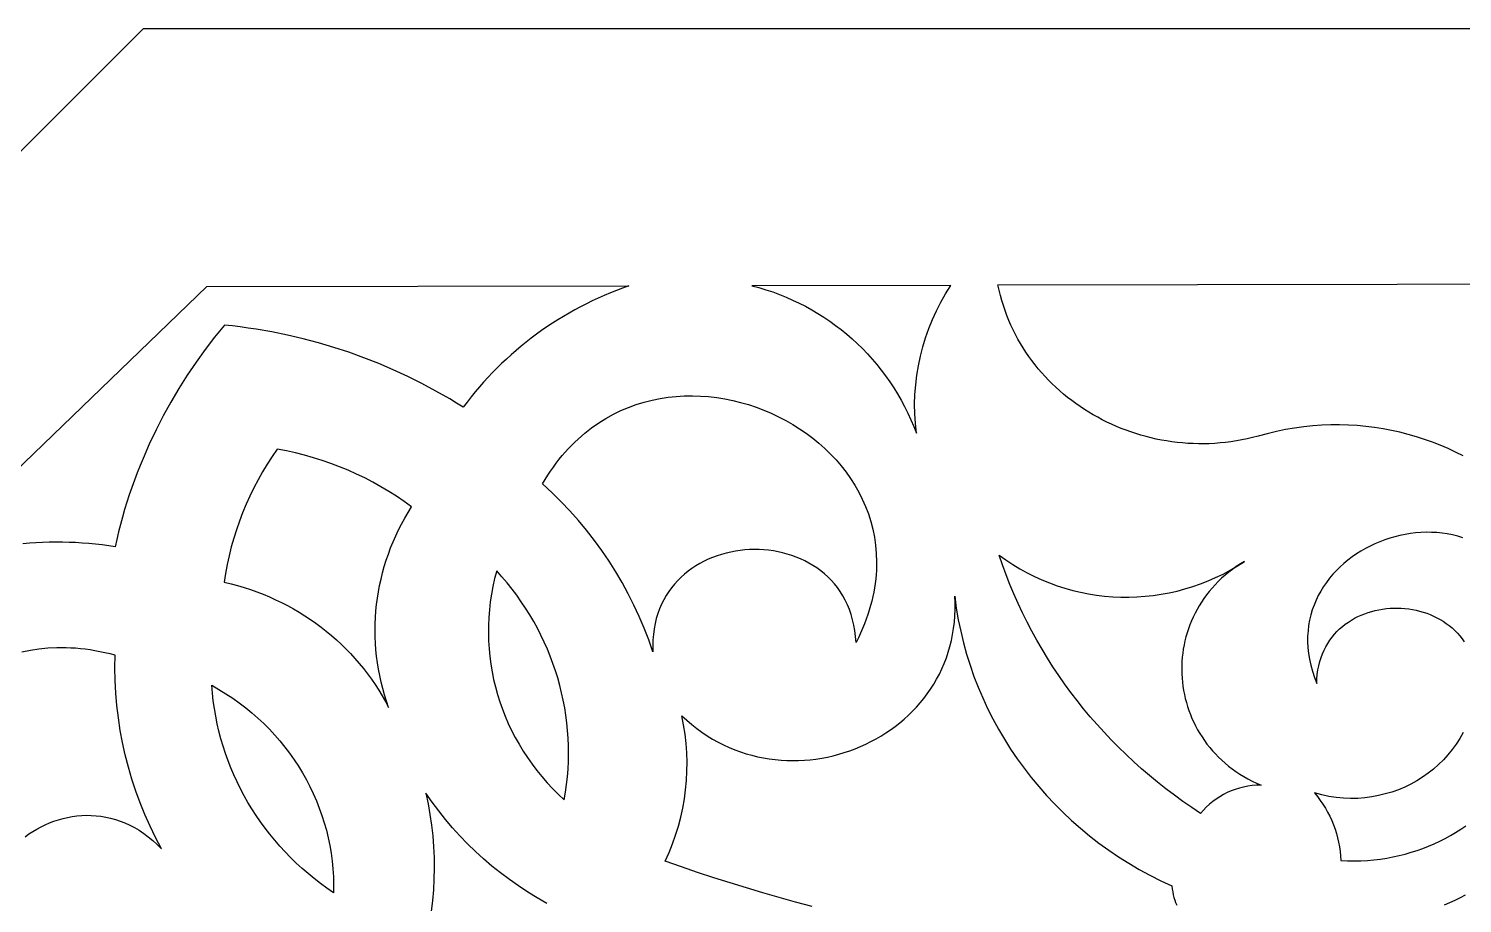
# Model space of a CAD drawing. Extents: x -118 to 118, y -118 to 119.
# Drawn here: x -54.8 to 18.2, y 74 to 118.5 of the extents above; entities that cross this region are included whole.
import ezdxf

# ---------------------------------------------------------------- set-up
doc = ezdxf.new("R2010")
doc.units = 0
doc.header["$MEASUREMENT"] = 0
doc.layers.get('0').update_dxf_attribs({"linetype": 'CONTINUOUS'})
doc.layers.add('LAYER_1', color=18, linetype='CONTINUOUS')

msp = doc.modelspace()

# ---------------------------------------------------------------- linework, layer by layer
msp.add_lwpolyline([(118.197, 49.317), (48.97, 118.544), (-48.931, 118.544), (-118.158, 49.317), (-118.158, -48.584), (-48.931, -117.811), (48.97, -117.811), (118.197, -48.584)], close=True)
at = {"layer": 'LAYER_1'}
for points in [[(-60.865, 90.788), (-45.696, 105.417), (-24.218, 105.457), (-24.536, 105.344), (-24.85, 105.224), (-25.162, 105.099), (-25.471, 104.969), (-25.777, 104.833), (-26.08, 104.692), (-26.379, 104.545), (-26.676, 104.393), (-26.969, 104.236), (-27.259, 104.073), (-27.546, 103.905), (-27.829, 103.732), (-28.109, 103.554), (-28.385, 103.371), (-28.657, 103.183), (-28.925, 102.99), (-29.19, 102.792), (-29.45, 102.59), (-29.707, 102.382), (-29.96, 102.17), (-30.208, 101.953), (-30.452, 101.732), (-30.692, 101.506), (-30.928, 101.276), (-31.159, 101.041), (-31.386, 100.801), (-31.608, 100.558), (-31.825, 100.31), (-32.038, 100.058), (-32.246, 99.801), (-32.449, 99.541), (-32.647, 99.276), (-32.989, 99.491), (-33.335, 99.7), (-34.036, 100.103), (-34.748, 100.485), (-35.471, 100.846), (-36.204, 101.185), (-36.947, 101.503), (-37.699, 101.799), (-38.46, 102.074), (-39.229, 102.326), (-40.006, 102.556), (-40.791, 102.764), (-41.581, 102.949), (-42.378, 103.111), (-43.181, 103.25), (-43.584, 103.311), (-43.989, 103.366), (-44.394, 103.416), (-44.801, 103.459), (-45.299, 102.845), (-45.78, 102.213), (-46.244, 101.566), (-46.689, 100.904), (-47.116, 100.228), (-47.524, 99.539), (-47.91, 98.839), (-48.276, 98.127), (-48.62, 97.406), (-48.941, 96.676), (-49.093, 96.308), (-49.239, 95.939), (-49.379, 95.567), (-49.513, 95.195), (-49.64, 94.82), (-49.762, 94.445), (-49.876, 94.068), (-49.985, 93.69), (-50.086, 93.312), (-50.181, 92.932), (-50.27, 92.552), (-50.351, 92.172), (-50.686, 92.223), (-51.022, 92.269), (-51.358, 92.308), (-51.695, 92.341), (-52.031, 92.367), (-52.368, 92.388), (-52.705, 92.402), (-53.042, 92.41), (-53.378, 92.412), (-53.714, 92.408), (-54.05, 92.398), (-54.386, 92.381), (-54.721, 92.359), (-55.055, 92.33)], [(18.227, 96.8), (17.847, 96.992), (17.46, 97.173), (17.066, 97.342), (16.667, 97.499), (16.261, 97.644), (15.85, 97.777), (15.434, 97.898), (15.013, 98.005), (14.587, 98.1), (14.156, 98.181), (13.721, 98.249), (13.282, 98.304), (12.839, 98.344), (12.393, 98.37), (11.944, 98.382), (11.491, 98.38), (11.036, 98.362), (10.578, 98.33), (10.118, 98.282), (9.657, 98.218), (9.193, 98.139), (8.728, 98.044), (8.262, 97.932), (7.795, 97.805), (7.52, 97.733), (7.244, 97.669), (6.968, 97.612), (6.692, 97.563), (6.416, 97.521), (6.139, 97.487), (5.864, 97.459), (5.588, 97.438), (5.313, 97.425), (5.039, 97.418), (4.765, 97.419), (4.492, 97.426), (4.22, 97.44), (3.95, 97.46), (3.68, 97.488), (3.412, 97.521), (3.145, 97.562), (2.88, 97.608), (2.617, 97.661), (2.355, 97.72), (2.096, 97.786), (1.838, 97.857), (1.583, 97.935), (1.33, 98.019), (1.08, 98.108), (0.832, 98.204), (0.587, 98.305), (0.345, 98.412), (0.105, 98.524), (-0.131, 98.642), (-0.364, 98.766), (-0.593, 98.895), (-0.82, 99.03), (-1.042, 99.17), (-1.261, 99.315), (-1.476, 99.465), (-1.687, 99.621), (-1.894, 99.781), (-2.097, 99.947), (-2.296, 100.117), (-2.49, 100.292), (-2.679, 100.472), (-2.864, 100.657), (-3.044, 100.846), (-3.219, 101.04), (-3.389, 101.239), (-3.553, 101.441), (-3.713, 101.649), (-3.867, 101.86), (-4.015, 102.076), (-4.158, 102.296), (-4.295, 102.52), (-4.426, 102.748), (-4.55, 102.98), (-4.669, 103.216), (-4.781, 103.456), (-4.887, 103.699), (-4.987, 103.946), (-5.079, 104.197), (-5.165, 104.452), (-5.244, 104.709), (-5.316, 104.971), (-5.381, 105.235), (-5.438, 105.503), (45.328, 105.585)], [(18.214, 92.64), (17.954, 92.717), (17.691, 92.781), (17.426, 92.832), (17.16, 92.87), (16.891, 92.897), (16.622, 92.911), (16.353, 92.914), (16.083, 92.905), (15.814, 92.884), (15.547, 92.852), (15.28, 92.809), (15.015, 92.755), (14.753, 92.691), (14.494, 92.616), (14.238, 92.531), (13.986, 92.435), (13.738, 92.33), (13.495, 92.215), (13.258, 92.091), (13.026, 91.957), (12.8, 91.814), (12.581, 91.662), (12.369, 91.502), (12.165, 91.332), (11.968, 91.155), (11.781, 90.969), (11.602, 90.776), (11.433, 90.574), (11.274, 90.365), (11.125, 90.149), (10.988, 89.925), (10.861, 89.695), (10.747, 89.457), (10.645, 89.214), (10.556, 88.963), (10.48, 88.707), (10.418, 88.444), (10.37, 88.176), (10.337, 87.902), (10.319, 87.622), (10.317, 87.337), (10.331, 87.048), (10.361, 86.753), (10.409, 86.454), (10.474, 86.15), (10.557, 85.842), (10.659, 85.53), (10.78, 85.214), (10.789, 85.453), (10.81, 85.685), (10.841, 85.909), (10.884, 86.125), (10.936, 86.334), (10.999, 86.535), (11.071, 86.728), (11.152, 86.913), (11.242, 87.091), (11.341, 87.261), (11.448, 87.423), (11.562, 87.577), (11.684, 87.724), (11.812, 87.863), (11.947, 87.995), (12.089, 88.119), (12.236, 88.235), (12.389, 88.343), (12.546, 88.444), (12.709, 88.537), (12.876, 88.622), (13.046, 88.7), (13.221, 88.77), (13.399, 88.832), (13.579, 88.887), (13.762, 88.934), (13.947, 88.973), (14.134, 89.005), (14.323, 89.03), (14.512, 89.046), (14.702, 89.055), (14.892, 89.056), (15.082, 89.05), (15.272, 89.036), (15.46, 89.015), (15.648, 88.986), (15.834, 88.949), (16.018, 88.905), (16.2, 88.853), (16.379, 88.794), (16.554, 88.727), (16.727, 88.653), (16.896, 88.57), (17.06, 88.481), (17.22, 88.384), (17.375, 88.279), (17.524, 88.167), (17.668, 88.047), (17.806, 87.92), (17.938, 87.785), (18.062, 87.642), (18.18, 87.493), (18.29, 87.335)], [(-14.894, 73.865), (-15.733, 74.091), (-16.57, 74.326), (-17.405, 74.567), (-18.238, 74.816), (-19.069, 75.073), (-19.897, 75.337), (-20.723, 75.608), (-21.547, 75.887), (-22.368, 76.173), (-22.172, 76.612), (-21.996, 77.056), (-21.838, 77.506), (-21.699, 77.96), (-21.579, 78.419), (-21.478, 78.881), (-21.396, 79.346), (-21.334, 79.813), (-21.29, 80.283), (-21.266, 80.754), (-21.26, 81.225), (-21.275, 81.697), (-21.308, 82.169), (-21.361, 82.64), (-21.434, 83.11), (-21.526, 83.577), (-21.277, 83.348), (-21.023, 83.132), (-20.764, 82.928), (-20.5, 82.737), (-20.231, 82.559), (-19.959, 82.392), (-19.682, 82.239), (-19.403, 82.097), (-19.12, 81.967), (-18.834, 81.849), (-18.545, 81.743), (-18.254, 81.649), (-17.961, 81.566), (-17.667, 81.494), (-17.371, 81.434), (-17.074, 81.385), (-16.776, 81.347), (-16.478, 81.319), (-16.18, 81.303), (-15.882, 81.297), (-15.585, 81.302), (-15.288, 81.317), (-14.992, 81.342), (-14.698, 81.377), (-14.406, 81.422), (-14.115, 81.478), (-13.827, 81.543), (-13.542, 81.617), (-13.26, 81.701), (-12.98, 81.795), (-12.705, 81.898), (-12.433, 82.01), (-12.166, 82.13), (-11.903, 82.26), (-11.644, 82.399), (-11.391, 82.546), (-11.144, 82.701), (-10.902, 82.865), (-10.666, 83.038), (-10.437, 83.218), (-10.214, 83.406), (-9.998, 83.602), (-9.789, 83.806), (-9.589, 84.018), (-9.395, 84.237), (-9.211, 84.464), (-9.034, 84.697), (-8.867, 84.938), (-8.709, 85.186), (-8.56, 85.441), (-8.421, 85.702), (-8.291, 85.97), (-8.173, 86.245), (-8.065, 86.526), (-7.968, 86.813), (-7.882, 87.106), (-7.808, 87.405), (-7.746, 87.711), (-7.696, 88.021), (-7.658, 88.338), (-7.634, 88.66), (-7.622, 88.987), (-7.624, 89.32), (-7.64, 89.658), (-7.558, 89.058), (-7.456, 88.464), (-7.335, 87.875), (-7.195, 87.292), (-7.035, 86.716), (-6.857, 86.147), (-6.661, 85.584), (-6.447, 85.03), (-6.214, 84.483), (-5.965, 83.944), (-5.697, 83.414), (-5.413, 82.893), (-5.113, 82.381), (-4.795, 81.879), (-4.462, 81.387), (-4.113, 80.905), (-3.748, 80.434), (-3.367, 79.974), (-2.972, 79.526), (-2.562, 79.09), (-2.137, 78.666), (-1.698, 78.255), (-1.245, 77.856), (-0.778, 77.471), (-0.298, 77.1), (0.195, 76.743), (0.701, 76.4), (1.22, 76.072), (1.751, 75.76), (2.294, 75.462), (2.849, 75.181), (3.415, 74.916), (3.431, 74.76), (3.454, 74.61), (3.482, 74.466), (3.517, 74.328), (3.557, 74.195), (3.603, 74.068), (3.655, 73.946)], [(-54.945, 77.423), (-54.749, 77.561), (-54.549, 77.692), (-54.342, 77.813), (-54.131, 77.926), (-53.915, 78.03), (-53.694, 78.125), (-53.47, 78.21), (-53.242, 78.285), (-53.01, 78.35), (-52.776, 78.405), (-52.539, 78.449), (-52.3, 78.481), (-52.058, 78.502), (-51.815, 78.511), (-51.571, 78.508), (-51.326, 78.493), (-51.081, 78.465), (-50.835, 78.424), (-50.59, 78.37), (-50.345, 78.302), (-50.101, 78.221), (-49.858, 78.125), (-49.617, 78.014), (-49.377, 77.889), (-49.14, 77.749), (-48.906, 77.593), (-48.674, 77.421), (-48.446, 77.234), (-48.222, 77.03), (-48.001, 76.809), (-48.301, 77.382), (-48.581, 77.963), (-48.842, 78.551), (-49.082, 79.146), (-49.302, 79.748), (-49.502, 80.355), (-49.682, 80.968), (-49.841, 81.587), (-49.979, 82.209), (-50.097, 82.836), (-50.194, 83.466), (-50.269, 84.1), (-50.324, 84.736), (-50.358, 85.374), (-50.37, 86.014), (-50.361, 86.655), (-50.62, 86.723), (-50.877, 86.784), (-51.132, 86.838), (-51.384, 86.886), (-51.635, 86.927), (-51.883, 86.961), (-52.128, 86.989), (-52.372, 87.011), (-52.613, 87.026), (-52.852, 87.035), (-53.088, 87.039), (-53.322, 87.036), (-53.782, 87.013), (-54.233, 86.967), (-54.672, 86.899), (-55.102, 86.81)], [(18.231, 82.724), (18.061, 82.422), (17.874, 82.132), (17.672, 81.854), (17.455, 81.587), (17.223, 81.333), (16.978, 81.093), (16.72, 80.866), (16.449, 80.653), (16.167, 80.455), (15.874, 80.271), (15.571, 80.103), (15.258, 79.952), (14.937, 79.816), (14.608, 79.698), (14.271, 79.597), (13.929, 79.514), (13.58, 79.449), (13.226, 79.403), (12.868, 79.376), (12.506, 79.369), (12.141, 79.383), (11.774, 79.417), (11.405, 79.472), (11.036, 79.549), (10.666, 79.648), (10.818, 79.463), (10.961, 79.273), (11.095, 79.077), (11.221, 78.877), (11.337, 78.673), (11.445, 78.464), (11.544, 78.251), (11.633, 78.035), (11.713, 77.815), (11.783, 77.593), (11.845, 77.367), (11.896, 77.139), (11.937, 76.909), (11.969, 76.677), (11.991, 76.443), (12.003, 76.208), (12.347, 76.194), (12.688, 76.191), (13.026, 76.199), (13.36, 76.217), (13.691, 76.246), (14.017, 76.285), (14.34, 76.334), (14.658, 76.394), (14.972, 76.462), (15.282, 76.54), (15.587, 76.628), (15.888, 76.725), (16.184, 76.83), (16.474, 76.944), (16.76, 77.067), (17.04, 77.198), (17.315, 77.337), (17.585, 77.485), (17.849, 77.64), (18.106, 77.802), (18.359, 77.972)], [(-28.395, 74.026), (-28.887, 74.309), (-29.368, 74.606), (-29.839, 74.917), (-30.299, 75.241), (-30.748, 75.58), (-31.185, 75.931), (-31.61, 76.296), (-32.024, 76.673), (-32.424, 77.062), (-32.812, 77.464), (-33.187, 77.877), (-33.549, 78.302), (-33.896, 78.738), (-34.23, 79.186), (-34.549, 79.644), (-34.435, 79.102), (-34.339, 78.559), (-34.261, 78.013), (-34.2, 77.465), (-34.158, 76.916), (-34.134, 76.367), (-34.127, 75.817), (-34.139, 75.268), (-34.168, 74.719), (-34.216, 74.171), (-34.281, 73.624)], [(17.276, 73.954), (17.551, 74.071), (17.823, 74.194), (18.091, 74.323), (18.357, 74.457)]]:
    msp.add_lwpolyline(points, dxfattribs=at)
for points in [[(-17.957, 105.46), (-17.601, 105.365), (-17.249, 105.259), (-16.901, 105.144), (-16.557, 105.018), (-16.219, 104.882), (-15.885, 104.735), (-15.556, 104.58), (-15.233, 104.414), (-14.915, 104.239), (-14.603, 104.055), (-14.297, 103.861), (-13.996, 103.658), (-13.703, 103.447), (-13.415, 103.227), (-13.135, 102.998), (-12.861, 102.761), (-12.595, 102.515), (-12.336, 102.262), (-12.084, 102.001), (-11.84, 101.731), (-11.604, 101.455), (-11.377, 101.17), (-11.157, 100.879), (-10.946, 100.58), (-10.744, 100.274), (-10.551, 99.962), (-10.367, 99.642), (-10.192, 99.317), (-10.027, 98.984), (-9.872, 98.646), (-9.727, 98.301), (-9.592, 97.951), (-9.643, 98.447), (-9.671, 98.942), (-9.678, 99.436), (-9.662, 99.929), (-9.626, 100.42), (-9.567, 100.908), (-9.488, 101.392), (-9.387, 101.872), (-9.265, 102.347), (-9.123, 102.817), (-8.96, 103.28), (-8.777, 103.736), (-8.573, 104.184), (-8.35, 104.624), (-8.106, 105.054), (-7.843, 105.475)], [(-28.609, 95.377), (-28.477, 95.601), (-28.341, 95.819), (-28.202, 96.03), (-28.059, 96.235), (-27.913, 96.435), (-27.764, 96.628), (-27.612, 96.815), (-27.456, 96.996), (-27.298, 97.171), (-27.136, 97.34), (-26.972, 97.503), (-26.806, 97.66), (-26.464, 97.957), (-26.113, 98.231), (-25.753, 98.483), (-25.385, 98.712), (-25.009, 98.919), (-24.626, 99.105), (-24.237, 99.269), (-23.842, 99.412), (-23.443, 99.535), (-23.039, 99.638), (-22.632, 99.721), (-22.223, 99.784), (-21.811, 99.827), (-21.398, 99.852), (-20.985, 99.859), (-20.571, 99.847), (-20.159, 99.817), (-19.748, 99.769), (-19.339, 99.704), (-18.933, 99.623), (-18.531, 99.525), (-18.133, 99.41), (-17.741, 99.28), (-17.354, 99.134), (-16.973, 98.973), (-16.6, 98.797), (-16.234, 98.606), (-15.878, 98.401), (-15.53, 98.183), (-15.192, 97.951), (-14.866, 97.705), (-14.55, 97.447), (-14.247, 97.176), (-13.956, 96.893), (-13.679, 96.598), (-13.416, 96.291), (-13.168, 95.974), (-12.936, 95.645), (-12.72, 95.306), (-12.521, 94.957), (-12.34, 94.598), (-12.177, 94.229), (-12.034, 93.851), (-11.91, 93.464), (-11.807, 93.069), (-11.725, 92.666), (-11.665, 92.255), (-11.628, 91.836), (-11.614, 91.41), (-11.624, 90.977), (-11.638, 90.759), (-11.659, 90.538), (-11.686, 90.316), (-11.719, 90.093), (-11.759, 89.868), (-11.806, 89.642), (-11.86, 89.414), (-11.92, 89.185), (-11.987, 88.955), (-12.061, 88.723), (-12.142, 88.49), (-12.23, 88.256), (-12.326, 88.021), (-12.429, 87.785), (-12.539, 87.548), (-12.657, 87.31), (-12.68, 87.615), (-12.717, 87.909), (-12.768, 88.193), (-12.832, 88.467), (-12.908, 88.731), (-12.997, 88.984), (-13.098, 89.227), (-13.21, 89.46), (-13.333, 89.682), (-13.467, 89.895), (-13.61, 90.097), (-13.763, 90.289), (-13.925, 90.471), (-14.095, 90.643), (-14.273, 90.804), (-14.459, 90.956), (-14.652, 91.098), (-14.852, 91.229), (-15.057, 91.351), (-15.269, 91.462), (-15.485, 91.564), (-15.707, 91.656), (-15.932, 91.738), (-16.161, 91.809), (-16.394, 91.872), (-16.629, 91.924), (-16.867, 91.966), (-17.107, 91.999), (-17.348, 92.022), (-17.59, 92.035), (-17.832, 92.038), (-18.075, 92.032), (-18.317, 92.016), (-18.558, 91.99), (-18.797, 91.955), (-19.035, 91.91), (-19.27, 91.855), (-19.503, 91.791), (-19.732, 91.717), (-19.957, 91.634), (-20.178, 91.541), (-20.394, 91.439), (-20.605, 91.327), (-20.811, 91.206), (-21.01, 91.075), (-21.203, 90.935), (-21.388, 90.786), (-21.566, 90.627), (-21.736, 90.459), (-21.897, 90.281), (-22.049, 90.095), (-22.192, 89.899), (-22.325, 89.693), (-22.447, 89.479), (-22.559, 89.255), (-22.659, 89.022), (-22.747, 88.78), (-22.823, 88.529), (-22.886, 88.269), (-22.936, 88), (-22.973, 87.721), (-22.995, 87.434), (-23.002, 87.137), (-22.994, 86.831), (-23.206, 87.439), (-23.438, 88.039), (-23.69, 88.631), (-23.96, 89.214), (-24.25, 89.788), (-24.558, 90.352), (-24.885, 90.906), (-25.23, 91.45), (-25.593, 91.983), (-25.973, 92.505), (-26.371, 93.015), (-26.785, 93.513), (-27.217, 93.999), (-27.665, 94.472), (-28.129, 94.931)], [(-42.108, 97.15), (-42.37, 96.769), (-42.62, 96.381), (-42.859, 95.985), (-43.086, 95.583), (-43.301, 95.174), (-43.504, 94.759), (-43.694, 94.338), (-43.871, 93.913), (-44.036, 93.482), (-44.187, 93.048), (-44.325, 92.609), (-44.449, 92.167), (-44.559, 91.722), (-44.655, 91.275), (-44.736, 90.825), (-44.803, 90.374), (-44.463, 90.293), (-44.128, 90.203), (-43.795, 90.105), (-43.467, 89.998), (-43.142, 89.882), (-42.822, 89.758), (-42.506, 89.626), (-42.194, 89.486), (-41.887, 89.338), (-41.585, 89.182), (-41.288, 89.019), (-40.995, 88.848), (-40.708, 88.669), (-40.426, 88.483), (-40.15, 88.289), (-39.879, 88.089), (-39.615, 87.882), (-39.356, 87.667), (-39.103, 87.446), (-38.856, 87.218), (-38.616, 86.984), (-38.383, 86.743), (-38.156, 86.496), (-37.936, 86.243), (-37.723, 85.983), (-37.518, 85.718), (-37.32, 85.447), (-37.129, 85.17), (-36.946, 84.887), (-36.77, 84.599), (-36.603, 84.306), (-36.444, 84.007), (-36.554, 84.327), (-36.654, 84.648), (-36.745, 84.972), (-36.826, 85.296), (-36.897, 85.622), (-36.959, 85.949), (-37.011, 86.277), (-37.054, 86.605), (-37.087, 86.935), (-37.111, 87.264), (-37.125, 87.594), (-37.13, 87.923), (-37.125, 88.253), (-37.111, 88.581), (-37.087, 88.91), (-37.055, 89.237), (-37.012, 89.564), (-36.961, 89.889), (-36.9, 90.213), (-36.83, 90.535), (-36.751, 90.856), (-36.662, 91.175), (-36.564, 91.492), (-36.457, 91.806), (-36.341, 92.118), (-36.216, 92.427), (-36.081, 92.733), (-35.938, 93.036), (-35.785, 93.336), (-35.624, 93.633), (-35.453, 93.925), (-35.273, 94.214), (-35.653, 94.487), (-36.04, 94.748), (-36.435, 94.998), (-36.837, 95.236), (-37.245, 95.463), (-37.66, 95.678), (-38.082, 95.881), (-38.509, 96.071), (-38.942, 96.25), (-39.38, 96.416), (-39.824, 96.57), (-40.272, 96.712), (-40.725, 96.84), (-41.182, 96.956), (-41.643, 97.06)], [(7.948, 80.047), (7.724, 80.041), (7.501, 80.022), (7.28, 79.992), (7.062, 79.949), (6.848, 79.894), (6.637, 79.829), (6.43, 79.752), (6.229, 79.665), (6.033, 79.567), (5.844, 79.458), (5.661, 79.34), (5.486, 79.213), (5.319, 79.076), (5.161, 78.93), (5.011, 78.775), (4.872, 78.611), (4.42, 78.91), (3.975, 79.218), (3.537, 79.534), (3.107, 79.858), (2.685, 80.191), (2.271, 80.532), (1.865, 80.88), (1.467, 81.236), (1.077, 81.6), (0.695, 81.972), (0.322, 82.35), (-0.042, 82.736), (-0.398, 83.129), (-0.746, 83.529), (-1.084, 83.936), (-1.413, 84.349), (-1.734, 84.769), (-2.045, 85.195), (-2.347, 85.628), (-2.639, 86.067), (-2.922, 86.511), (-3.196, 86.961), (-3.459, 87.418), (-3.713, 87.879), (-3.957, 88.346), (-4.191, 88.819), (-4.415, 89.296), (-4.628, 89.778), (-4.831, 90.266), (-5.024, 90.758), (-5.206, 91.254), (-5.377, 91.755), (-5.032, 91.507), (-4.679, 91.274), (-4.319, 91.056), (-3.952, 90.854), (-3.579, 90.667), (-3.199, 90.495), (-2.814, 90.338), (-2.425, 90.197), (-2.03, 90.071), (-1.632, 89.96), (-1.231, 89.865), (-0.827, 89.785), (-0.42, 89.721), (-0.011, 89.672), (0.399, 89.638), (0.81, 89.62), (1.221, 89.617), (1.633, 89.629), (2.044, 89.657), (2.453, 89.701), (2.862, 89.76), (3.268, 89.835), (3.671, 89.925), (4.072, 90.03), (4.469, 90.151), (4.862, 90.288), (5.25, 90.44), (5.634, 90.608), (6.012, 90.791), (6.384, 90.99), (6.749, 91.205), (7.107, 91.435), (6.894, 91.305), (6.689, 91.169), (6.491, 91.027), (6.3, 90.881), (6.117, 90.73), (5.941, 90.574), (5.773, 90.413), (5.612, 90.248), (5.459, 90.079), (5.312, 89.907), (5.174, 89.73), (5.042, 89.55), (4.918, 89.366), (4.801, 89.18), (4.691, 88.99), (4.589, 88.797), (4.494, 88.602), (4.406, 88.405), (4.325, 88.205), (4.252, 88.004), (4.186, 87.8), (4.127, 87.595), (4.075, 87.389), (4.03, 87.181), (3.993, 86.972), (3.962, 86.762), (3.939, 86.552), (3.923, 86.341), (3.913, 86.13), (3.911, 85.918), (3.916, 85.707), (3.928, 85.496), (3.948, 85.286), (3.974, 85.076), (4.007, 84.867), (4.047, 84.659), (4.094, 84.453), (4.148, 84.248), (4.209, 84.044), (4.277, 83.842), (4.352, 83.643), (4.433, 83.445), (4.522, 83.25), (4.617, 83.058), (4.72, 82.868), (4.829, 82.681), (4.945, 82.498), (5.068, 82.318), (5.197, 82.141), (5.334, 81.968), (5.477, 81.799), (5.627, 81.634), (5.783, 81.474), (5.947, 81.318), (6.117, 81.166), (6.294, 81.02), (6.477, 80.878), (6.668, 80.742), (6.864, 80.612), (7.068, 80.487), (7.278, 80.368), (7.495, 80.255), (7.718, 80.148)], [(-27.505, 79.296), (-27.44, 79.688), (-27.386, 80.081), (-27.344, 80.475), (-27.314, 80.868), (-27.295, 81.261), (-27.288, 81.653), (-27.293, 82.045), (-27.309, 82.435), (-27.336, 82.825), (-27.375, 83.213), (-27.424, 83.6), (-27.485, 83.984), (-27.557, 84.367), (-27.64, 84.747), (-27.734, 85.125), (-27.839, 85.5), (-27.955, 85.873), (-28.081, 86.242), (-28.218, 86.607), (-28.366, 86.969), (-28.525, 87.327), (-28.693, 87.682), (-28.873, 88.032), (-29.062, 88.377), (-29.262, 88.718), (-29.472, 89.053), (-29.693, 89.384), (-29.923, 89.709), (-30.164, 90.029), (-30.414, 90.342), (-30.675, 90.65), (-30.945, 90.951), (-31.048, 90.557), (-31.137, 90.162), (-31.211, 89.765), (-31.271, 89.368), (-31.316, 88.97), (-31.348, 88.573), (-31.365, 88.175), (-31.368, 87.779), (-31.358, 87.383), (-31.334, 86.988), (-31.296, 86.596), (-31.244, 86.205), (-31.179, 85.816), (-31.1, 85.43), (-31.009, 85.047), (-30.904, 84.667), (-30.785, 84.291), (-30.654, 83.918), (-30.51, 83.55), (-30.353, 83.186), (-30.184, 82.828), (-30.001, 82.474), (-29.807, 82.126), (-29.599, 81.784), (-29.38, 81.448), (-29.148, 81.118), (-28.904, 80.795), (-28.648, 80.48), (-28.38, 80.172), (-28.1, 79.872), (-27.808, 79.579)], [(-39.247, 74.57), (-39.584, 74.802), (-39.912, 75.043), (-40.232, 75.291), (-40.544, 75.548), (-40.848, 75.812), (-41.143, 76.084), (-41.43, 76.363), (-41.707, 76.649), (-41.976, 76.942), (-42.236, 77.242), (-42.487, 77.548), (-42.729, 77.861), (-42.961, 78.18), (-43.184, 78.504), (-43.397, 78.835), (-43.6, 79.17), (-43.794, 79.511), (-43.978, 79.858), (-44.151, 80.209), (-44.315, 80.565), (-44.468, 80.925), (-44.611, 81.289), (-44.743, 81.658), (-44.865, 82.031), (-44.976, 82.407), (-45.076, 82.787), (-45.165, 83.17), (-45.243, 83.556), (-45.31, 83.945), (-45.365, 84.336), (-45.409, 84.73), (-45.442, 85.127), (-45.077, 84.919), (-44.722, 84.701), (-44.377, 84.472), (-44.041, 84.233), (-43.715, 83.984), (-43.398, 83.725), (-43.092, 83.457), (-42.797, 83.179), (-42.511, 82.893), (-42.237, 82.599), (-41.973, 82.296), (-41.72, 81.985), (-41.479, 81.667), (-41.249, 81.342), (-41.03, 81.009), (-40.823, 80.67), (-40.628, 80.324), (-40.445, 79.973), (-40.275, 79.615), (-40.116, 79.252), (-39.97, 78.883), (-39.837, 78.51), (-39.717, 78.132), (-39.61, 77.75), (-39.517, 77.363), (-39.437, 76.973), (-39.37, 76.58), (-39.317, 76.183), (-39.278, 75.783), (-39.254, 75.381), (-39.243, 74.977)]]:
    msp.add_lwpolyline(points, close=True, dxfattribs=at)

doc.saveas('drawing.dxf')
